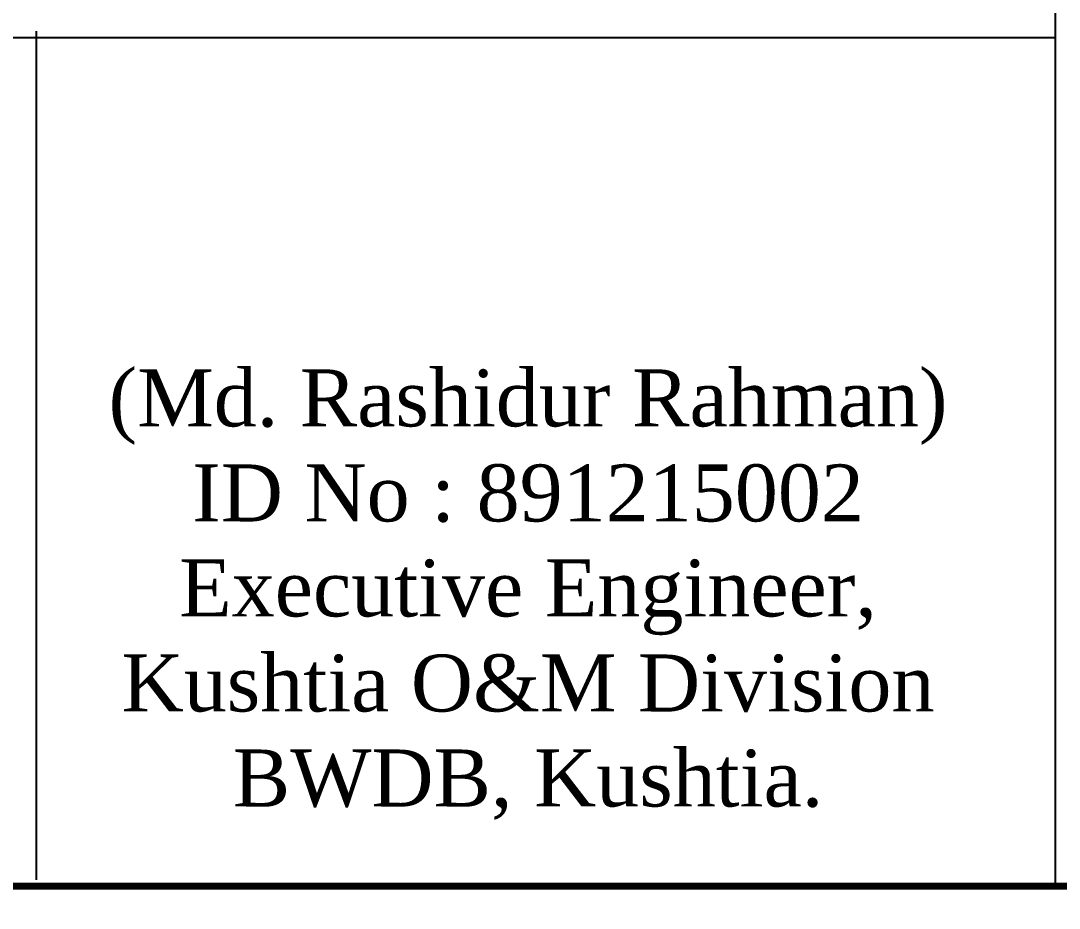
# Model space of a CAD drawing. Header units: inches. Extents: x -340059099 to 1458168, y 1119167 to 1294232938.
# Drawn here: x 459970 to 462249, y 2614443 to 2616389 of the extents above; entities that cross this region are included whole.
import ezdxf

# ---------------------------------------------------------------- set-up
doc = ezdxf.new("R2010")
doc.units = ezdxf.units.IN
doc.header["$MEASUREMENT"] = 0
doc.layers.add('Text', color=7, linetype='Continuous')
doc.styles.add('Text', font='times.ttf', dxfattribs={"height": 240})

msp = doc.modelspace()

# ---------------------------------------------------------------- linework, layer by layer
at = {"layer": 'Text', "const_width": 15}
msp.add_lwpolyline([(454607.1, 2626462.8), (472435.3, 2626462.8), (472435.3, 2614491.3), (454607.1, 2614491.3)], close=True, dxfattribs=at)
at = {"layer": 'Text'}
msp.add_lwpolyline([(454607.1, 2614491.3), (462240.5, 2614491.3), (462240.5, 2617242.6), (454607.1, 2617242.6)], close=True, dxfattribs=at)
for points in [[(460003.9, 2616366.8), (460003.9, 2614505.3)], [(454607.1, 2616352.8), (462240.5, 2616352.8)]]:
    msp.add_lwpolyline(points, dxfattribs=at)
at = {"layer": 'Text', "color": 1}
msp.add_circle((469844, 2616428.5), 81808, dxfattribs=at)

# ---------------------------------------------------------------- texts
at = {"layer": 'Text', "insert": (461083.1, 2615054.1), "char_height": 70, "width": 2936.52, "attachment_point": 5, "style": 'Text'}
msp.add_mtext('{\\H1.786x;(Md. Rashidur Rahman)\\PID No : 891215002\\PExecutive Engineer, \\PKushtia O&M Division \\PBWDB, Kushtia.\\P\\H0.5599x; }', dxfattribs=at)

doc.saveas('drawing.dxf')
